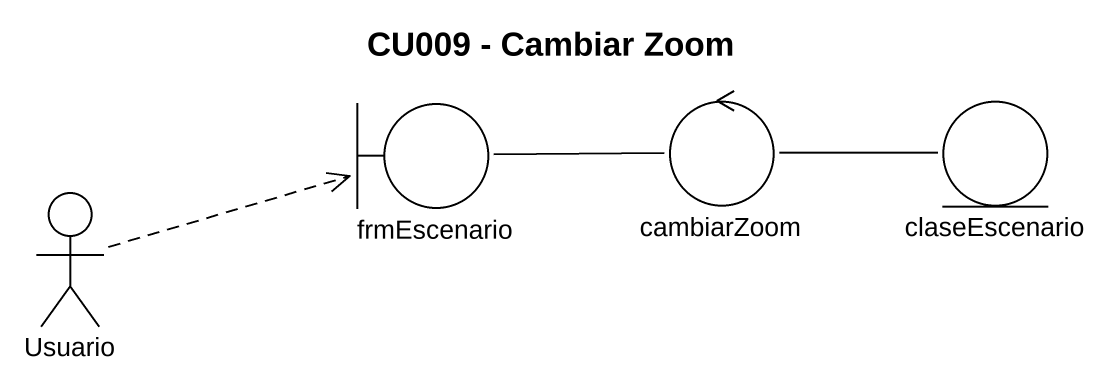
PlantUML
@startuml
title CU009 - Cambiar Zoom
boundary frmEscenario
control cambiarZoom
entity claseEscenario
actor Usuario
frmEscenario -right- cambiarZoom
cambiarZoom -right- claseEscenario
Usuario .right.> frmEscenario
@enduml
